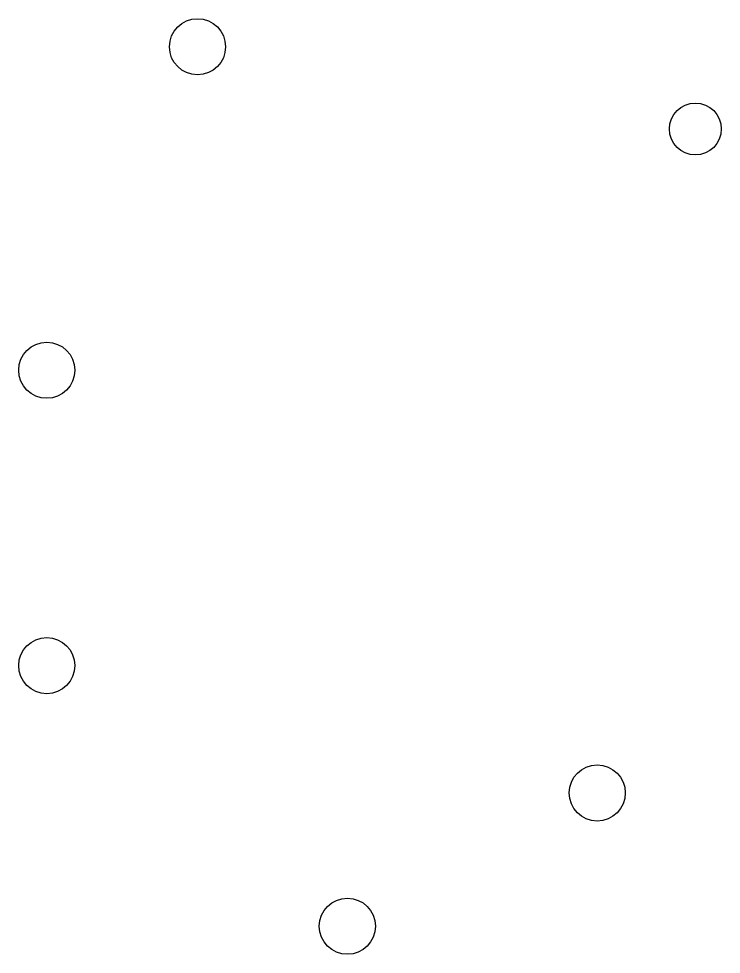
# Model space of a CAD drawing. Header units: millimetres. Extents: x 180 to 280, y -148 to -15.
import ezdxf

# ---------------------------------------------------------------- set-up
doc = ezdxf.new("R2010")
doc.units = ezdxf.units.MM

msp = doc.modelspace()

# ---------------------------------------------------------------- linework, layer by layer
for centre, radius in [((205, -19.08), 4), ((276, -30.8), 3.7), ((183.5, -65.18), 4), ((183.5, -107.28), 4), ((262, -125.43), 4), ((226.37, -144.42), 4)]:
    msp.add_circle(centre, radius)

doc.saveas('drawing.dxf')
